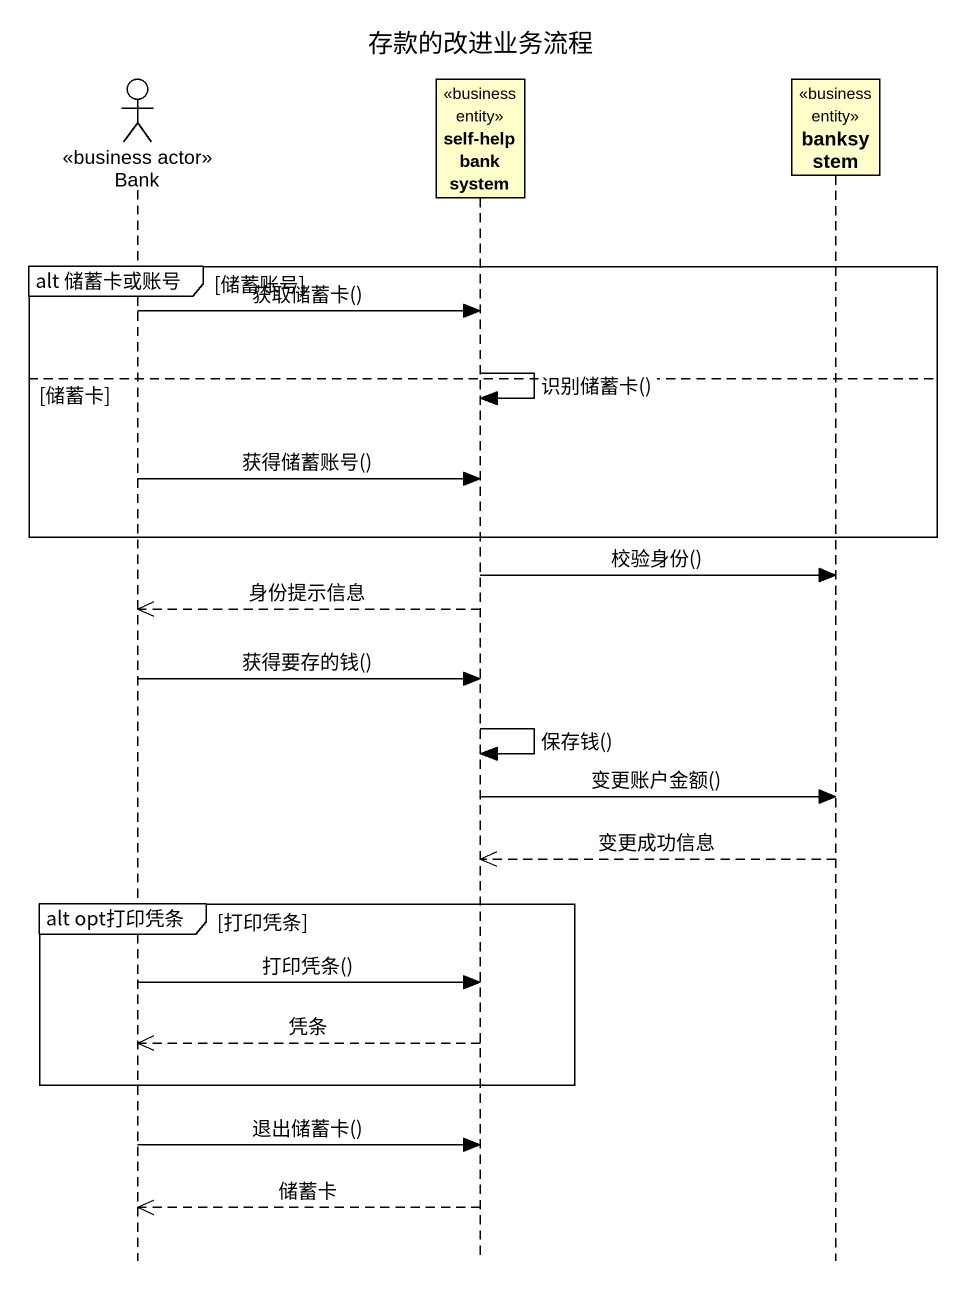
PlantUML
@startuml
title 存款的改进业务流程
hide footbox
actor Bank <<business actor>>
participant "self-help bank system" as self_help_bank_system <<business entity>>
participant banksystem <<business entity>>

group alt 储蓄卡或账号 [储蓄账号]
  Bank -> self_help_bank_system : 获取储蓄卡()
  self_help_bank_system -> self_help_bank_system : 识别储蓄卡()
else 储蓄卡
  Bank -> self_help_bank_system : 获得储蓄账号()
end
self_help_bank_system -> banksystem : 校验身份()
self_help_bank_system -->> Bank : 身份提示信息
Bank -> self_help_bank_system : 获得要存的钱()
self_help_bank_system -> self_help_bank_system : 保存钱()
self_help_bank_system -> banksystem : 变更账户金额()
banksystem -->> self_help_bank_system : 变更成功信息
group alt opt打印凭条 [打印凭条]
  Bank -> self_help_bank_system : 打印凭条()
  self_help_bank_system -->> Bank : 凭条
end
Bank -> self_help_bank_system : 退出储蓄卡()
self_help_bank_system -->> Bank : 储蓄卡
@enduml
